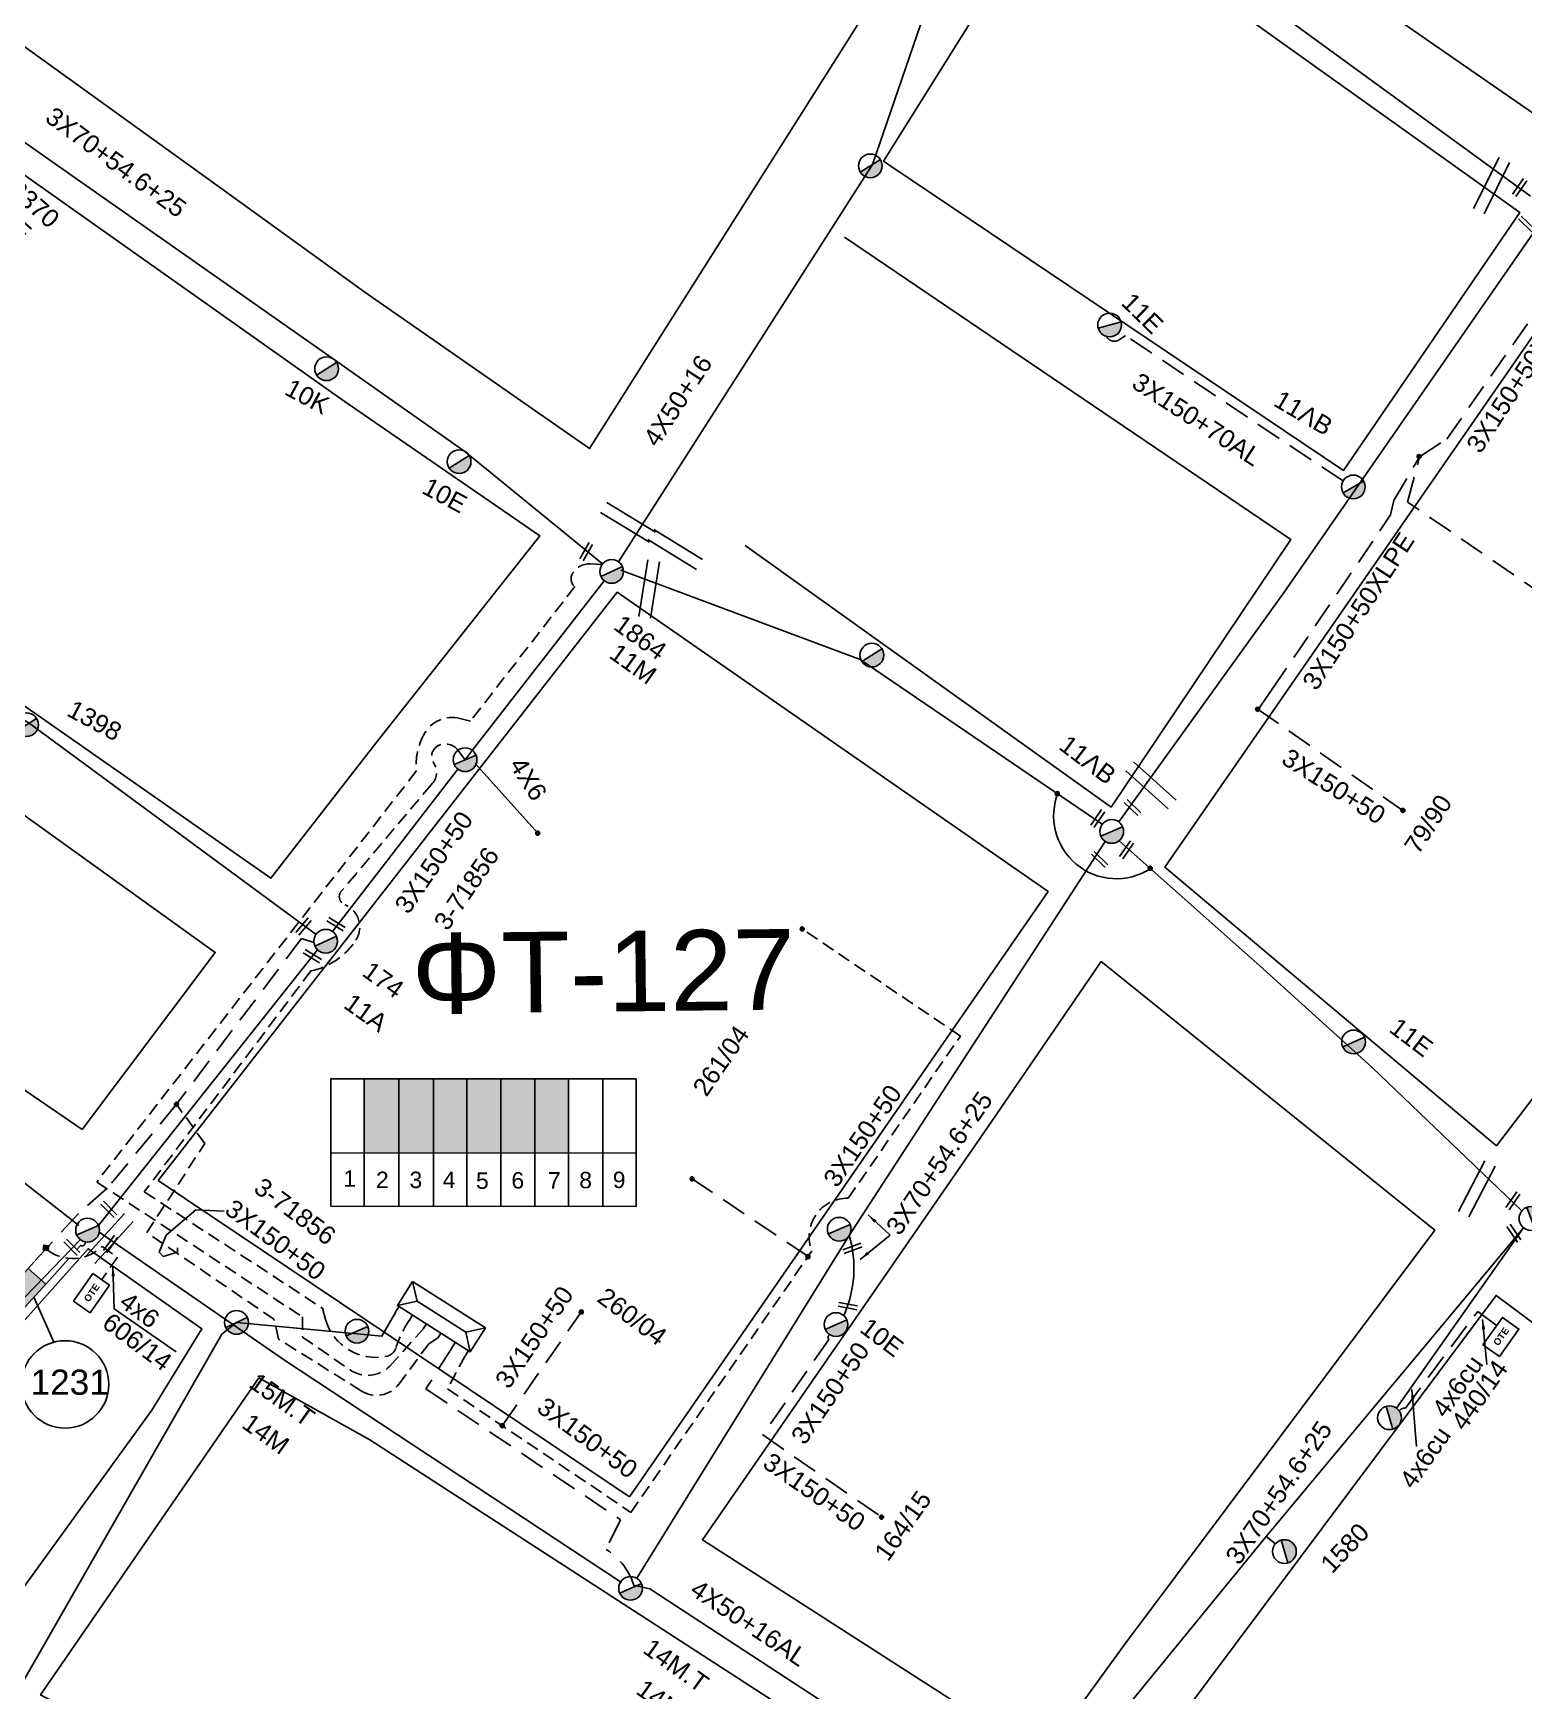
# Model space of a CAD drawing. Header units: millimetres. Extents: x 408 to 3042, y 742 to 1820.
# Drawn here: x 675.6 to 823.7, y 1047.1 to 1211.7 of the extents above; entities that cross this region are included whole.
import ezdxf

# ---------------------------------------------------------------- set-up
doc = ezdxf.new("R2010")
doc.units = ezdxf.units.MM
doc.linetypes.add('DASHED', pattern=[19.05, 12.7, -6.35])
for name, color, linetype in [('Link Box 4 Διευθύνσεων', 7, 'Continuous'), ('Pillar OTE', 7, 'Continuous'), ('Άγνωστα', 7, 'Continuous'), ('Γυμνά εναέρια ΧΤ και ΦΟΠ (3Φ)   4x50+16AL', 7, 'Continuous'), ('Επιγραφές - Σχήματα', 7, 'Continuous'), ('Καλώδια ΧΤ   3x150+70AL', 7, 'DASHED'), ('Καλώδια ΧΤ   3x150AL+50XLPE', 7, 'DASHED'), ('Καλώδια ΧΤ   4x6CU', 7, 'DASHED'), ('Μηχανική τομή', 7, 'Continuous'), ('Στύλος Ξύλινος', 7, 'Continuous'), ('Στύλος Ξύλινος @ 1', 7, 'Continuous'), ('Στύλος ΦΜ', 7, 'Continuous'), ('Στύλος ΦΜ @ 1', 7, 'Continuous'), ('Συνδέσεις', 7, 'Continuous'), ('Συνεστραμμένα ΧΤ   3x70+54.6+25 AL', 7, 'SYN_LINE'), ('Τομή', 7, 'Continuous'), ('Υποσταθμός πόλεως', 7, 'Continuous'), ('Υπόβαθρο ΔΕΗ', 7, 'Continuous'), ('Υπόγεια καλώδια Παροχών ΧΤ   4x50AL', 7, 'DASHED'), ('Υπόγεια καλώδια Παροχών ΧΤ   4x6', 7, 'DASHED')]:
    doc.layers.add(name, color=color, linetype=linetype)
doc.styles.add('Annotative', font='arial.ttf')
doc.styles.add('arial', font='arial.ttf')
doc.styles.get("Standard").update_dxf_attribs({"font": 'arial.ttf'})
doc.linetypes.add('SYN_LINE', pattern='A,0.5,-0.0001,["/\\/\\/\\/",Standard,S=0.1,R=0,X=0,Y=-0.05],-0.25', length=0.7501)
doc.dimstyles.new('ISO-25', dxfattribs={"dimtxt": 2.5, "dimasz": 2.5, "dimexe": 1.25, "dimexo": 0.625, "dimtad": 1, "dimtxsty": 'Standard', "dimcen": 2.5, "dimadec": 0, "dimazin": 0, "dimtfac": 1, "dimtmove": 0, "dimatfit": 3, "dimfxl": 1, "dimarcsym": 0})

# ---------------------------------------------------------------- blocks, each defined once
blk = doc.blocks.new('ΜΗΧΑΝΙΚΗ ΤΟΜΗ')
at = {"layer": 'Μηχανική τομή', "ltscale": 40}
for p, q in [((-1.89, 0.78), (1.89, 0.78)), ((1.89, 0), (-1.89, 0))]:
    blk.add_line(p, q, dxfattribs=at)
blk = doc.blocks.new('ΤΟΜΗ')
at = {"layer": 'Τομή', "ltscale": 40}
for p, q in [((-5.68, 0), (5.68, 0)), ((5.68, -2.33), (-5.68, -2.33))]:
    blk.add_line(p, q, dxfattribs=at)
blk = doc.blocks.new('ΥΠΑΡΧΩΝ ΤΣΙΜΕΝΤΕΝΙΟΣ ΣΤΥΛΟΣ')
at = {"layer": 'Στύλος ΦΜ'}
blk.add_hatch(color=7, dxfattribs=at).paths.add_polyline_path([(-1.29, -2.28, 0.574793), (2.62, 0, 0.268822), (1.3, 2.27)])
at = {"layer": 'Στύλος ΦΜ', "color": 7}
blk.add_line((-1.29, -2.28), (1.3, 2.27), dxfattribs=at)
blk.add_circle((0, 0), 2.62, dxfattribs=at)
at = {"layer": 'Στύλος ΦΜ', "flags": 4}
for tag, p in [('ΑΡΙΘΜΟΣ', (-4.68, 8.05)), ('ΤΥΠΟΣ', (-4.91, 3.03))]:
    blk.add_attdef(tag, p, '', height=4, dxfattribs=at)
blk = doc.blocks.new('ΥΠΑΡΧΩΝ ΞΥΛΙΝΟΣ ΣΤΥΛΟΣ')
at = {"layer": 'Στύλος Ξύλινος'}
h = blk.add_hatch(color=7, dxfattribs=at)
h.paths.add_polyline_path([(-2.62, 0, 0.270008), (-1.29, -2.28), (1.3, 2.27, 0.576266)])
h.paths.add_polyline_path([(-1.29, -2.28, 0.574793), (2.62, 0, 0.268822), (1.3, 2.27)])
at = {"layer": 'Στύλος Ξύλινος', "color": 7}
blk.add_line((-1.29, -2.28), (1.3, 2.27), dxfattribs=at)
blk.add_circle((0, 0), 2.62, dxfattribs=at)
at = {"layer": 'Στύλος Ξύλινος', "flags": 4}
for tag, p in [('ΑΡΙΘΜΟΣ', (-4.91, 8.6)), ('ΤΥΠΟΣ', (-4.85, 3.39))]:
    blk.add_attdef(tag, p, '', height=4, dxfattribs=at)
blk = doc.blocks.new('LINK BOX 4 ΑΝΑΧΩΡΗΣΕΩΝ')
at = {"layer": 'Link Box 4 Διευθύνσεων', "ltscale": 40}
blk.add_hatch(color=256, dxfattribs=at).paths.add_polyline_path([(-3.54, 0), (-3.54, -4.67), (3.54, -4.67), (3.54, 0)])
for p, q in [((-3.54, 0), (-5.33, 0)), ((5.33, 0), (3.54, 0)), ((-3.54, -4.67), (-5.33, -4.67)), ((5.33, -4.67), (3.54, -4.67))]:
    blk.add_line(p, q, dxfattribs=at)
blk.add_lwpolyline([(-3.54, -4.67), (-3.54, 0), (3.54, 0), (3.54, -4.67)], close=True, dxfattribs=at)
blk = doc.blocks.new('ΥΠΟΣΤΑΘΜΟΣ ΠΟΛΕΩΣ 6 ΑΝΑΧΩΡΗΣΕΩΝ')
at = {"layer": 'Υποσταθμός πόλεως', "linetype": 'Continuous', "ltscale": 40}
for p, q in [((-8.18, -2.82), (-8.18, -4)), ((-5.01, -2.82), (-5.01, -4)), ((-1.74, -2.82), (-1.74, -4)), ((1.65, -2.82), (1.65, -4)), ((5.07, -2.82), (5.07, -4)), ((8.16, -2.82), (8.16, -4))]:
    blk.add_line(p, q, dxfattribs=at)
blk.add_lwpolyline([(-8.57, 2.82), (8.57, 2.82), (8.57, -2.82), (-8.57, -2.82)], close=True, dxfattribs=at)
for points in [[(-5.75, 0), (-8.57, 2.82)], [(5.75, 0), (8.57, 2.82)], [(-8.57, -2.82), (-5.75, 0)], [(-5.75, 0), (5.75, 0)], [(8.57, -2.82), (5.75, 0)]]:
    blk.add_lwpolyline(points, dxfattribs=at)
at = {"layer": 'Υποσταθμός πόλεως', "linetype": 'SYN_LINE', "ltscale": 40, "flags": 1}
for tag, p in [('ΜΕΤΑΣΧΗΜΑΤΙΣΜΟΣ', (9.64, 1.91)), ('ΙΣΧΥΣ', (9.62, -0.89)), ('ΑΡΙΘΜΟΣ', (9.74, -3.61))]:
    blk.add_attdef(tag, p, '', height=1.8, dxfattribs=at)
blk = doc.blocks.new('_ΣΥΝΔΕΣΗ')
at = {"layer": 'Συνδέσεις', "linetype": 'SYN_LINE', "ltscale": 40}
blk.add_hatch(color=256, dxfattribs=at).paths.add_polyline_path([(0.5, -0.01, 1), (-0.5, -0.01, 1)])
at = {"layer": 'Συνδέσεις'}
blk.add_circle((0, -0.01), 0.5, dxfattribs=at)
blk = doc.blocks.new('PILLAR ΟΤΕ')
at = {"layer": 'Pillar OTE', "ltscale": 40}
blk.add_lwpolyline([(-3.31, 2.02), (3.39, 2.02), (3.39, -1.99), (-3.31, -1.99)], close=True, dxfattribs=at)
at = {"layer": 'Pillar OTE', "insert": (-1.81, 0.71), "char_height": 1.3575, "width": 109.961, "attachment_point": 1}
blk.add_mtext('{\\fArial|b1|i0|c161|p34;OTE}', dxfattribs=at)
blk = doc.blocks.new('TSONTA XT1')
at = {"ltscale": 40}
h = blk.add_hatch(color=256, dxfattribs=at)
h.dxf.hatch_style = 1
h.paths.add_polyline_path([(595.96, 2487.66), (597.07, 2488.77), (595.96, 2489.87), (594.85, 2488.77)])
blk.add_lwpolyline([(594.85, 2488.77), (595.96, 2489.87), (597.07, 2488.77), (595.96, 2487.66)], close=True, dxfattribs=at)

msp = doc.modelspace()

# ---------------------------------------------------------------- hatches: boundary and pattern name
at = {"layer": 'Καλώδια ΧΤ   3x150AL+50XLPE', "linetype": 'DASHED', "ltscale": 0.2}
h = msp.add_hatch(color=27, dxfattribs=at)
h.dxf.hatch_style = 1
h.paths.add_polyline_path([(711.96, 1107.88), (708.52, 1107.88), (708.52, 1100.52), (711.96, 1100.51)])
h = msp.add_hatch(color=85, dxfattribs=at)
h.dxf.hatch_style = 1
h.paths.add_polyline_path([(715.4, 1107.88), (711.96, 1107.88), (711.96, 1100.51), (715.4, 1100.51)])
h = msp.add_hatch(color=30, dxfattribs=at)
h.dxf.hatch_style = 1
h.paths.add_polyline_path([(718.7, 1107.88), (715.4, 1107.88), (715.4, 1100.51), (718.7, 1100.51)])
h = msp.add_hatch(color=62, dxfattribs=at)
h.dxf.hatch_style = 1
h.paths.add_polyline_path([(722.09, 1107.88), (718.7, 1107.88), (718.7, 1100.51), (722.09, 1100.5)])
h = msp.add_hatch(color=173, dxfattribs=at)
h.dxf.hatch_style = 1
h.paths.add_polyline_path([(725.48, 1107.88), (722.09, 1107.88), (722.09, 1100.5), (725.48, 1100.5)])
h = msp.add_hatch(color=1, dxfattribs=at)
h.dxf.hatch_style = 1
h.paths.add_polyline_path([(728.82, 1107.88), (725.48, 1107.88), (725.48, 1100.5), (728.82, 1100.5)])

# ---------------------------------------------------------------- linework, layer by layer
at = {"layer": 'Pillar OTE', "ltscale": 40}
for points in [[(705.2, 1095.24), (705.2, 1107.88), (735.53, 1107.87), (735.53, 1095.21), (705.2, 1095.24)], [(708.52, 1095.23), (708.52, 1107.88)], [(711.96, 1095.23), (711.96, 1107.88)], [(715.4, 1095.23), (715.4, 1107.88)], [(718.7, 1095.22), (718.7, 1107.88)], [(722.09, 1095.22), (722.09, 1107.88)], [(725.48, 1095.22), (725.48, 1107.88)], [(728.82, 1095.21), (728.82, 1107.88)], [(732.21, 1095.21), (732.21, 1107.87)], [(705.2, 1100.52), (735.53, 1100.49)]]:
    msp.add_lwpolyline(points, dxfattribs=at)
at = {"layer": 'Άγνωστα', "color": 30}
msp.add_lwpolyline([(770.39, 1231.86), (759.01, 1198.67), (733.79, 1159.22)], dxfattribs=at)
at = {"layer": 'Άγνωστα', "color": 85, "linetype": 'DASHED', "ltscale": 0.2}
for points in [[(829.03, 1153.62), (812.17, 1165.16), (813.36, 1169.64), (816.08, 1171.42), (830.52, 1192.07), (846.59, 1214.72), (855.16, 1226.59), (872.48, 1214.12), (885.55, 1205.65), (887.14, 1208.62)], [(798.72, 1146.56), (810.49, 1163.88), (810.81, 1165.31), (813.36, 1169.64)], [(811.84, 1134.44), (797.32, 1144.56), (798.72, 1146.56)]]:
    msp.add_lwpolyline(points, dxfattribs=at)
at = {"layer": 'Άγνωστα', "color": 2}
msp.add_lwpolyline([(553.99, 1175.25), (582.6, 1161.43), (597.92, 1153.56), (620.62, 1137.51), (630.62, 1129.54), (654.95, 1112.97), (680.14, 1093.33), (680.14, 1093.33)], dxfattribs=at)
at = {"layer": 'Άγνωστα', "color": 1}
msp.add_lwpolyline([(703.73, 1122.22), (675.22, 1143.21), (653, 1155.83), (633.77, 1166.2)], dxfattribs=at)
at = {"layer": 'Άγνωστα', "color": 30, "linetype": 'DASHED', "ltscale": 0.1}
msp.add_lwpolyline([(732.15, 1158.95), (730.98, 1159.02, 0.289603), (729.18, 1158.01, 0.36446), (729.44, 1156.76), (719.06, 1143.39), (718, 1143.67, 0.341304), (714.49, 1142.16, 0.148039), (713.68, 1138.43), (681.95, 1097.63), (702.37, 1084.23), (702.37, 1082.23), (707.11, 1078.97, 0.363378), (711.07, 1079.35), (714.38, 1083.03)], format="xyb", dxfattribs=at)
at = {"layer": 'Άγνωστα', "color": 173}
for points in [[(732.37, 1157.34), (719.25, 1140.49)], [(717.83, 1138.63), (705.37, 1122.5)]]:
    msp.add_lwpolyline(points, dxfattribs=at)
at = {"layer": 'Άγνωστα', "color": 173, "linetype": 'DASHED', "ltscale": 0.1}
for points in [[(719.25, 1140.49), (718.54, 1139.57), (717.83, 1140.51, 0.357587), (715.9, 1140.98, 0.45822), (715.42, 1139.24, -0.373843), (715.17, 1137.09), (707.71, 1128.25)], [(707.71, 1128.25), (706.24, 1126.51, 0.510084), (706.58, 1125.17, -0.470641), (707.69, 1121.66, -0.199614), (703.22, 1118.59), (686.67, 1096.65), (704.37, 1085.09), (704.68, 1083.99, 0.397142), (710.75, 1080.33, 0.26964), (711.68, 1081.18, -0.072995), (713, 1083.91, -3.255005)]]:
    msp.add_lwpolyline(points, format="xyb", dxfattribs=at)
at = {"layer": 'Άγνωστα', "color": 1, "linetype": 'DASHED', "ltscale": 0.2}
msp.add_lwpolyline([(703.52, 1121.41), (702.29, 1121.82), (689.86, 1105.35), (682.96, 1096.97), (680.12, 1094.51), (675.74, 1089.72)], dxfattribs=at)
at = {"layer": 'Άγνωστα', "color": 27, "linetype": 'DASHED', "ltscale": 0.1}
msp.add_lwpolyline([(718.56, 1080.38), (716.8, 1077.08), (735.02, 1064.82), (752.99, 1090.79, -0.534664), (756.61, 1096.03), (767.75, 1112.13), (752.03, 1122.76)], format="xyb", dxfattribs=at)
at = {"layer": 'Άγνωστα', "color": 1, "linetype": 'Continuous', "ltscale": 0.2}
msp.add_lwpolyline([(703.88, 1120.69), (682.11, 1093.32)], dxfattribs=at)
at = {"layer": 'Άγνωστα', "color": 1, "linetype": 'DASHED', "ltscale": 0.1}
msp.add_lwpolyline([(715.81, 1082.12), (714.95, 1081.57), (711.95, 1077.55, -0.397482), (708.21, 1076.9), (700.01, 1082.03), (699.55, 1084), (686.92, 1092.6), (692.67, 1101.45), (689.86, 1105.35)], format="xyb", dxfattribs=at)
at = {"layer": 'Άγνωστα', "color": 27, "linetype": 'DASHED', "ltscale": 0.2}
for points in [[(752.61, 1090.24), (741.09, 1097.95)], [(722.22, 1073.42), (730.08, 1084.72)]]:
    msp.add_lwpolyline(points, dxfattribs=at)
at = {"layer": 'Άγνωστα', "color": 151}
msp.add_lwpolyline([(640.49, 1047.22), (662.08, 1073.04), (662.08, 1073.04), (680.32, 1091.91), (680.32, 1091.91)], dxfattribs=at)
at = {"layer": 'Άγνωστα', "color": 85}
msp.add_lwpolyline([(695.52, 1083.44), (694.38, 1082.51), (673.88, 1046.69), (696.43, 1027.77), (725.94, 1016.83), (754.93, 997.09), (776.06, 974.76)], dxfattribs=at)
at = {"layer": 'Άγνωστα'}
msp.add_circle((678.8, 1077.53), 4.34, dxfattribs=at)
at = {"layer": 'Γυμνά εναέρια ΧΤ και ΦΟΠ (3Φ)   4x50+16AL', "color": 30, "ltscale": 40}
msp.add_lwpolyline([(736.58, 1257.9), (759.75, 1241.78), (783.48, 1225.34), (824.39, 1195.54)], dxfattribs=at)
at = {"layer": 'Γυμνά εναέρια ΧΤ και ΦΟΠ (3Φ)   4x50+16AL', "color": 62, "linetype": 'DASHED', "ltscale": 0.2}
msp.add_lwpolyline([(717.26, 1081.21), (714.64, 1077.08), (733.97, 1064.09), (732.54, 1061.15), (732.87, 1060.92, -0.156981), (735.24, 1057.77, -0.156981)], format="xyb", dxfattribs=at)
at = {"layer": 'Επιγραφές - Σχήματα'}
for points in [[(694.61, 1094.74), (691.79, 1094.88), (688.83, 1092.35), (688.13, 1090.66), (688.55, 1090.24), (689.96, 1090.66), (689.96, 1091.08)], [(675.7, 1086.18), (677.68, 1081.73)]]:
    msp.add_lwpolyline(points, dxfattribs=at)
at = {"layer": 'Επιγραφές - Σχήματα', "linetype": 'Continuous', "ltscale": 20}
msp.add_arc((783.25, 1133.99), 6.24, 157.6294, 302.8565, dxfattribs=at)
at = {"layer": 'Καλώδια ΧΤ   3x150+70AL', "color": 6, "ltscale": 0.2}
msp.add_lwpolyline([(805.76, 1167.25), (784.15, 1181.69), (783.51, 1181.27, -0.448505), (782.27, 1181.6, -4.450911)], format="xyb", dxfattribs=at)
at = {"layer": 'Καλώδια ΧΤ   3x150AL+50XLPE', "color": 2, "linetype": 'DASHED', "ltscale": 0.2}
msp.add_lwpolyline([(677.48, 1088.16), (680.33, 1091.33, 0.714022), (680.77, 1091.7)], format="xyb", dxfattribs=at)
at = {"layer": 'Καλώδια ΧΤ   3x150AL+50XLPE', "color": 62, "linetype": 'DASHED', "ltscale": 0.2}
msp.add_lwpolyline([(754.76, 1082.48, 0.421696), (754.66, 1081.98), (748.11, 1072.52), (759.91, 1064.35)], format="xyb", dxfattribs=at)
at = {"layer": 'Καλώδια ΧΤ   4x6CU', "color": 6, "linetype": 'SYN_LINE', "ltscale": 8}
msp.add_lwpolyline([(823.7, 1093.08), (811.06, 1075.18)], dxfattribs=at)
at = {"layer": 'Συνεστραμμένα ΧΤ   3x70+54.6+25 AL', "color": 173, "linetype": 'SYN_LINE', "ltscale": 20}
msp.add_lwpolyline([(645.89, 1220.29), (673.36, 1201.85), (705.34, 1179.44), (718.52, 1170.19), (732.19, 1159.01)], dxfattribs=at)
at = {"layer": 'Συνεστραμμένα ΧΤ   3x70+54.6+25 AL', "color": 6, "linetype": 'SYN_LINE', "ltscale": 20}
for points in [[(842.5, 1220.71), (826.06, 1193.91), (799.84, 1156.1), (783.47, 1133.41)], [(774.39, 1033.38), (798.11, 1062.42), (823.7, 1093.08)]]:
    msp.add_lwpolyline(points, dxfattribs=at)
at = {"layer": 'Συνεστραμμένα ΧΤ   3x70+54.6+25 AL', "color": 62, "linetype": 'SYN_LINE', "ltscale": 20}
for points in [[(781.84, 1133.16), (757.78, 1149.53), (734, 1158.4)], [(735.59, 1058.29), (756.64, 1092.22), (782.14, 1131.46)], [(783.52, 1131.53), (797.83, 1118.79), (808.64, 1108.99), (823.52, 1094.76)], [(682.19, 1092.64), (700.6, 1079.93), (733.99, 1057.93)]]:
    msp.add_lwpolyline(points, dxfattribs=at)
at = {"layer": 'Συνεστραμμένα ΧΤ   3x70+54.6+25 AL', "linetype": 'SYN_LINE', "ltscale": 10}
msp.add_lwpolyline([(719.55, 1139.18), (725.75, 1132.28)], dxfattribs=at)
at = {"layer": 'Συνεστραμμένα ΧΤ   3x70+54.6+25 AL', "color": 85, "linetype": 'SYN_LINE', "ltscale": 10}
msp.add_lwpolyline([(711.66, 1084.75), (710.27, 1082.31), (695.83, 1083.69), (695.52, 1083.44)], dxfattribs=at)
at = {"layer": 'Συνεστραμμένα ΧΤ   3x70+54.6+25 AL', "color": 62, "linetype": 'SYN_LINE', "ltscale": 20}
msp.add_lwpolyline([(735.24, 1057.77, -0.007369), (735.3, 1057.59), (736.9, 1057.24), (773.23, 1033.5)], format="xyb", dxfattribs=at)
at = {"layer": 'Συνεστραμμένα ΧΤ   3x70+54.6+25 AL', "color": 62, "linetype": 'SYN_LINE', "ltscale": 8}
msp.add_arc((745.68, 1089.08), 11.49, 335.7752, 16.3795, dxfattribs=at)
at = {"layer": 'Υπόβαθρο ΔΕΗ'}
msp.add_lwpolyline([(744.58, 1260.84), (787.21, 1275.37), (818.27, 1286.88), (835.79, 1293), (850.21, 1247.75, -0.219098), (848.22, 1231.65), (828.22, 1201.3), (789.26, 1228.29), (751.15, 1255.47), (744.58, 1260.84)], format="xyb", dxfattribs=at)
for points in [[(769.77, 1231.92), (730.9, 1170.47), (708.58, 1185.99), (692.72, 1197.45), (666.25, 1216.51), (657.14, 1222.9), (693.55, 1236.14), (727.87, 1251.92), (737.58, 1256.15), (758.99, 1239.79), (769.77, 1231.92)], [(760.94, 1198.44), (805.81, 1168.3), (823.32, 1193.9), (781.96, 1223.46), (777.43, 1226.7), (760.11, 1199), (760.94, 1198.44)], [(588.27, 1208.93), (613.34, 1213.39), (640.85, 1217.55), (645.42, 1218.43), (672.49, 1199.26), (706.53, 1175.18), (725.95, 1161.81), (709.68, 1141.2), (699.24, 1127.8), (659.7, 1155.43), (637.37, 1172.23), (617.11, 1187.88), (601.53, 1199.21), (588.27, 1208.93)], [(680.5, 1102.84), (693.71, 1120.44), (654.69, 1148.43), (620.43, 1173.46), (585.63, 1199.83), (577.3, 1206.42), (519.29, 1203.69), (564.44, 1178.14), (597.17, 1159.82), (597.72, 1159.14), (627.29, 1138.96), (662.27, 1115.28), (680.5, 1102.84)], [(756.24, 1191.47), (800.56, 1161.43), (782.72, 1134.87), (746.35, 1160.85)], [(821, 1101.23), (788.05, 1128.9), (830.25, 1189.79), (867.97, 1162.65), (821, 1101.23)], [(734.87, 1066.36), (776.45, 1126.47), (776.45, 1126.47), (733.66, 1156.22), (688.06, 1097.79), (726.58, 1071.94), (734.87, 1066.36)], [(775.88, 1040.4), (742.12, 1062.1), (770.08, 1102.5), (781.73, 1119.53), (814.88, 1092.86), (783.99, 1051.61), (775.88, 1040.4)], [(644.74, 1050.24), (663.28, 1041.66), (687.43, 1074.98), (692.39, 1083.05), (681.09, 1091), (644.74, 1050.24)], [(683.66, 1085.04), (689.85, 1080.77)], [(889.79, 962.91), (910.1, 983.36), (929.94, 1007.77), (893.8, 1031.86), (855.13, 1060.98), (820.97, 1086.36), (783.64, 1036.46), (827.17, 1006.86), (859.92, 984.01), (889.79, 962.91)], [(775.4, 984.59), (792.33, 1004.62), (799.35, 1012.92), (755.95, 1041.7), (709.07, 1072.02), (698.06, 1078.18), (676.36, 1046.69), (740.17, 1012.49), (760.76, 996.26), (775.4, 984.59)], [(799.05, 1061.7), (798.11, 1062.42)]]:
    msp.add_lwpolyline(points, dxfattribs=at)
at = {"layer": 'Υπόγεια καλώδια Παροχών ΧΤ   4x6', "color": 1, "linetype": 'DASHED', "ltscale": 0.1}
msp.add_lwpolyline([(677.11, 1090.83, 0.36752), (682.48, 1091.24), (684, 1090.18), (682.44, 1087.96)], format="xyb", dxfattribs=at)
at = {"layer": 'Υπόγεια καλώδια Παροχών ΧΤ   4x6', "color": 6, "linetype": 'DASHED', "ltscale": 0.2}
msp.add_lwpolyline([(811.34, 1074.91, -0.25104), (811.95, 1075.17), (819.14, 1084.78), (820.98, 1083.41)], format="xyb", dxfattribs=at)

# ---------------------------------------------------------------- block references
at = {"layer": 'Link Box 4 Διευθύνσεων', "xscale": 0.5, "yscale": 0.5, "zscale": 0.5, "rotation": 48}
msp.add_blockref('LINK BOX 4 ΑΝΑΧΩΡΗΣΕΩΝ', (673.96, 1087.74), dxfattribs=at)
at = {"layer": 'Pillar OTE'}
for p, xscale, yscale, zscale, rotation in [((681.42, 1086.57), 0.4999999999999999, 0.4999999999999999, 0.4999999999999999, 54.89991075749536), ((821.44, 1082.22), 0.5, 0.5, 0.5, 54.6535971537367)]:
    msp.add_blockref('PILLAR ΟΤΕ', p, dxfattribs=dict(at, xscale=xscale, yscale=yscale, zscale=zscale, rotation=rotation))
at = {"layer": 'Μηχανική τομή'}
for p, xscale, yscale, zscale, rotation in [((823.15, 1196.51), 0.5, 0.5, 0.5, 235.1383027284685), ((823.86, 1192.62), 0.4999999999999999, 0.4999999999999999, 0.4999999999999999, 316.0589841585902), ((730.4, 1160.33), 0.4999999999999998, 0.4999999999999998, 0.4999999999999998, 240.3140535243505), ((781.23, 1133.85), 0.5, 0.5, 0.5, 235.1383027284685), ((784.71, 1134.67), 0.4999999999999999, 0.4999999999999999, 0.4999999999999999, 316.0589841585902), ((784.09, 1130.74), 0.5, 0.5, 0.5, 235.1383027284685), ((781.45, 1129.52), 0.4999999999999999, 0.4999999999999999, 0.4999999999999999, 316.0589841585902), ((702.35, 1123.13), 0.4999999999999999, 0.4999999999999999, 0.4999999999999999, 229.6885979634905), ((705.62, 1123.07), 0.5, 0.5, 0.5, 328.8551812682033), ((703.25, 1119.89), 0.5, 0.5, 0.5, 328.8551812682033), ((822.48, 1095.88), 0.5, 0.5, 0.5, 235.1383027284685), ((683.01, 1094.77), 0.5, 0.5, 0.5, 314.4116763487705), ((822.89, 1092.66), 0.5, 0.5, 0.5, 124.0427767753249), ((679.33, 1091.02), 0.5, 0.5, 0.5, 314.4116763487705), ((683.17, 1091.59), 0.5, 0.5, 0.5, 235.1383027284685), ((756.96, 1091.23), 0.5, 0.5, 0.5, 200.2766054569324), ((756.6, 1085.5), 0.4999999999999999, 0.4999999999999999, 0.4999999999999999, 169.6053749877302)]:
    msp.add_blockref('ΜΗΧΑΝΙΚΗ ΤΟΜΗ', p, dxfattribs=dict(at, xscale=xscale, yscale=yscale, zscale=zscale, rotation=rotation))
at = {"layer": 'Στύλος Ξύλινος @ 1', "ltscale": 40}
ref = msp.add_blockref('ΥΠΑΡΧΩΝ ΞΥΛΙΝΟΣ ΣΤΥΛΟΣ', (672.63, 1200.93), dxfattribs=dict(at, xscale=0.4499999999998182, yscale=0.4499999999998182, zscale=0.4499999999998182, rotation=318.8586543949289))
ref.add_attrib('ΤΥΠΟΣ', '2370', (673.03, 1195.91), dxfattribs={"layer": 'Στύλος Ξύλινος', "height": 1.8, "rotation": 318.8587, "flags": 4})
ref.add_attrib('ΑΡΙΘΜΟΣ', '10Ε', (671.09, 1193.84), dxfattribs={"layer": 'Στύλος Ξύλινος', "height": 1.8, "rotation": 318.8587, "flags": 4})
at = {"layer": 'Στύλος ΦΜ @ 1', "ltscale": 40}
for p, xscale, yscale, zscale, rotation in [((758.8, 1198.54), 0.449999999999818, 0.449999999999818, 0.449999999999818, 331.8060337909106), ((758.95, 1149.96), 0.449999999999818, 0.449999999999818, 0.449999999999818, 331.8060337909106), ((718.54, 1139.57), 0.4499999999998183, 0.4499999999998183, 0.4499999999998183, 323.0229810481194), ((681.03, 1092.85), 0.4499999999998183, 0.4499999999998183, 0.4499999999998183, 323.0229810481194), ((755.71, 1092.94), 0.4499999999998183, 0.4499999999998183, 0.4499999999998183, 323.0229810481194), ((707.8, 1082.81), 0.4499999999998183, 0.4499999999998183, 0.4499999999998183, 323.0229810481194), ((810.38, 1074.22), 0.4499999999998184, 0.4499999999998184, 0.4499999999998184, 46.40143772230419)]:
    msp.add_blockref('ΥΠΑΡΧΩΝ ΤΣΙΜΕΝΤΕΝΙΟΣ ΣΤΥΛΟΣ', p, dxfattribs=dict(at, xscale=xscale, yscale=yscale, zscale=zscale, rotation=rotation))
ref = msp.add_blockref('ΥΠΑΡΧΩΝ ΤΣΙΜΕΝΤΕΝΙΟΣ ΣΤΥΛΟΣ', (782.57, 1182.74), dxfattribs=dict(at, xscale=0.4499999999998181, yscale=0.4499999999998181, zscale=0.4499999999998181, rotation=315.6512683614577))
ref.add_attrib('ΤΥΠΟΣ', '11E', (783.62, 1184.83), dxfattribs={"layer": 'Στύλος ΦΜ', "height": 1.8, "rotation": 315.6513, "flags": 4})
ref = msp.add_blockref('ΥΠΑΡΧΩΝ ΤΣΙΜΕΝΤΕΝΙΟΣ ΣΤΥΛΟΣ', (704.78, 1178.4), dxfattribs=dict(at, xscale=0.449999999999818, yscale=0.449999999999818, zscale=0.449999999999818, rotation=331.8060337909106))
ref.add_attrib('ΤΥΠΟΣ', '10Κ', (700.48, 1175.91), dxfattribs={"layer": 'Στύλος ΦΜ', "height": 1.8, "rotation": 331.806, "flags": 4})
ref = msp.add_blockref('ΥΠΑΡΧΩΝ ΤΣΙΜΕΝΤΕΝΙΟΣ ΣΤΥΛΟΣ', (806.78, 1166.66), dxfattribs=dict(at, xscale=0.449999999999818, yscale=0.449999999999818, zscale=0.449999999999818, rotation=329.5080262304634))
ref.add_attrib('ΤΥΠΟΣ', '11ΛΒ', (798.73, 1174.8), dxfattribs={"layer": 'Στύλος ΦΜ', "height": 1.8, "rotation": 329.508, "flags": 4})
ref = msp.add_blockref('ΥΠΑΡΧΩΝ ΤΣΙΜΕΝΤΕΝΙΟΣ ΣΤΥΛΟΣ', (717.94, 1169.17), dxfattribs=dict(at, xscale=0.449999999999818, yscale=0.449999999999818, zscale=0.449999999999818, rotation=331.8060337909106))
ref.add_attrib('ΤΥΠΟΣ', '10Ε', (714.13, 1166.1), dxfattribs={"layer": 'Στύλος ΦΜ', "height": 1.8, "rotation": 331.806, "flags": 4})
ref = msp.add_blockref('ΥΠΑΡΧΩΝ ΤΣΙΜΕΝΤΕΝΙΟΣ ΣΤΥΛΟΣ', (733.1, 1158.27), dxfattribs=dict(at, xscale=0.4499999999998183, yscale=0.4499999999998183, zscale=0.4499999999998183, rotation=324.4634972923545))
ref.add_attrib('ΤΥΠΟΣ', '1864', (733.16, 1152.61), dxfattribs={"layer": 'Στύλος ΦΜ', "height": 1.8, "rotation": 324.4635, "flags": 4})
ref.add_attrib('ΑΡΙΘΜΟΣ', '11M', (732.72, 1149.78), dxfattribs={"layer": 'Στύλος ΦΜ', "height": 1.8, "rotation": 324.4635, "flags": 4})
ref = msp.add_blockref('ΥΠΑΡΧΩΝ ΤΣΙΜΕΝΤΕΝΙΟΣ ΣΤΥΛΟΣ', (674.97, 1143.05), dxfattribs=dict(at, xscale=0.449999999999818, yscale=0.449999999999818, zscale=0.449999999999818, rotation=331.8060337909106))
ref.add_attrib('ΤΥΠΟΣ', '1398', (678.85, 1144), dxfattribs={"layer": 'Στύλος ΦΜ', "height": 1.8, "rotation": 331.806, "flags": 4})
ref = msp.add_blockref('ΥΠΑΡΧΩΝ ΤΣΙΜΕΝΤΕΝΙΟΣ ΣΤΥΛΟΣ', (782.78, 1132.45), dxfattribs=dict(at, xscale=0.4499999999998183, yscale=0.4499999999998183, zscale=0.4499999999998183, rotation=323.0229810481194))
ref.add_attrib('ΤΥΠΟΣ', '11ΛΒ', (777.41, 1140.7), dxfattribs={"layer": 'Στύλος ΦΜ', "height": 1.8, "rotation": 323.023, "flags": 4})
ref = msp.add_blockref('ΥΠΑΡΧΩΝ ΤΣΙΜΕΝΤΕΝΙΟΣ ΣΤΥΛΟΣ', (704.69, 1121.54), dxfattribs=dict(at, xscale=0.4499999999998183, yscale=0.4499999999998183, zscale=0.4499999999998183, rotation=324.4634972923545))
ref.add_attrib('ΤΥΠΟΣ', '174', (708.19, 1118.2), dxfattribs={"layer": 'Στύλος ΦΜ', "height": 1.8, "rotation": 324.4635, "flags": 4})
ref.add_attrib('ΑΡΙΘΜΟΣ', '11A', (706.34, 1115.02), dxfattribs={"layer": 'Στύλος ΦΜ', "height": 1.8, "rotation": 324.4635, "flags": 4})
ref = msp.add_blockref('ΥΠΑΡΧΩΝ ΤΣΙΜΕΝΤΕΝΙΟΣ ΣΤΥΛΟΣ', (806.81, 1111.54), dxfattribs=dict(at, xscale=0.4499999999998183, yscale=0.4499999999998183, zscale=0.4499999999998183, rotation=323.0229810481194))
ref.add_attrib('ΤΥΠΟΣ', '11E', (810.22, 1112.63), dxfattribs={"layer": 'Στύλος ΦΜ', "height": 1.8, "rotation": 323.023, "flags": 4})
ref = msp.add_blockref('ΥΠΑΡΧΩΝ ΤΣΙΜΕΝΤΕΝΙΟΣ ΣΤΥΛΟΣ', (824.43, 1094.01), dxfattribs=dict(at, xscale=0.449999999999818, yscale=0.449999999999818, zscale=0.449999999999818, rotation=50.53465624597402))
ref.add_attrib('ΤΥΠΟΣ', '1586', (831.15, 1093.38), dxfattribs={"layer": 'Στύλος ΦΜ', "height": 1.8, "rotation": 50.5347, "flags": 4})
ref.add_attrib('ΑΡΙΘΜΟΣ', '11ΛΒ', (833.15, 1091.7), dxfattribs={"layer": 'Στύλος ΦΜ', "height": 1.8, "rotation": 50.5347, "flags": 4})
ref = msp.add_blockref('ΥΠΑΡΧΩΝ ΤΣΙΜΕΝΤΕΝΙΟΣ ΣΤΥΛΟΣ', (695.83, 1083.69), dxfattribs=dict(at, xscale=0.4499999999998183, yscale=0.4499999999998183, zscale=0.4499999999998183, rotation=324.4634972923545))
ref.add_attrib('ΤΥΠΟΣ', '15M.T', (696.93, 1077.36), dxfattribs={"layer": 'Στύλος ΦΜ', "height": 1.8, "rotation": 324.4635, "flags": 4})
ref.add_attrib('ΑΡΙΘΜΟΣ', '14M', (696.24, 1073.31), dxfattribs={"layer": 'Στύλος ΦΜ', "height": 1.8, "rotation": 324.4635, "flags": 4})
ref = msp.add_blockref('ΥΠΑΡΧΩΝ ΤΣΙΜΕΝΤΕΝΙΟΣ ΣΤΥΛΟΣ', (755.39, 1083.47), dxfattribs=dict(at, xscale=0.4499999999998183, yscale=0.4499999999998183, zscale=0.4499999999998183, rotation=323.0229810481194))
ref.add_attrib('ΑΡΙΘΜΟΣ', '10E', (757.63, 1082.83), dxfattribs={"layer": 'Στύλος ΦΜ', "height": 1.8, "rotation": 323.023, "flags": 4})
ref = msp.add_blockref('ΥΠΑΡΧΩΝ ΤΣΙΜΕΝΤΕΝΙΟΣ ΣΤΥΛΟΣ', (799.94, 1060.93), dxfattribs=dict(at, xscale=0.4499999999998184, yscale=0.4499999999998184, zscale=0.4499999999998184, rotation=46.40143772230419))
ref.add_attrib('ΤΥΠΟΣ', '1580', (804.66, 1058.64), dxfattribs={"layer": 'Στύλος ΦΜ', "height": 1.8, "rotation": 46.4014, "flags": 4})
ref = msp.add_blockref('ΥΠΑΡΧΩΝ ΤΣΙΜΕΝΤΕΝΙΟΣ ΣΤΥΛΟΣ', (734.98, 1057.28), dxfattribs=dict(at, xscale=0.4499999999998183, yscale=0.4499999999998183, zscale=0.4499999999998183, rotation=324.4634972923545))
ref.add_attrib('ΤΥΠΟΣ', '14M.T', (736.08, 1050.96), dxfattribs={"layer": 'Στύλος ΦΜ', "height": 1.8, "rotation": 324.4635, "flags": 4})
ref.add_attrib('ΑΡΙΘΜΟΣ', '14M', (735.39, 1046.9), dxfattribs={"layer": 'Στύλος ΦΜ', "height": 1.8, "rotation": 324.4635, "flags": 4})
at = {"layer": 'Συνδέσεις', "xscale": 0.4, "yscale": 0.4, "zscale": 0.25}
for p in [(813.31, 1169.68), (797.28, 1144.59), (777.37, 1136.21), (811.7, 1134.54), (725.75, 1132.28), (786.6, 1128.79), (752.03, 1122.77), (689.86, 1105.36), (741.09, 1097.95), (752.6, 1090.22), (730.08, 1084.73), (722.22, 1073.43), (759.91, 1064.35)]:
    msp.add_blockref('_ΣΥΝΔΕΣΗ', p, dxfattribs=at)
at = {"layer": 'Συνδέσεις', "xscale": 0.3075184835441075, "yscale": 0.3075184835441075, "zscale": 0.3075184835441075, "rotation": 37.51728546489296}
msp.add_blockref('TSONTA XT1', (997.63, 372.44), dxfattribs=at)
at = {"layer": 'Τομή'}
for p, xscale, yscale, zscale, rotation in [((820, 1196.85), 0.4999999999999991, 0.4999999999999991, 0.4999999999999991, 63.57287645228258), ((735.03, 1163.64), 0.4999999999999994, 0.4999999999999994, 0.4999999999999994, 328.4927410961917), ((739.71, 1160.95), 0.4999999999999994, 0.4999999999999994, 0.4999999999999994, 328.4927410961917), ((736.25, 1156.61), 0.4999999999999993, 0.4999999999999993, 0.4999999999999993, 80.72645655101414), ((787.06, 1137.45), 0.4999999999999993, 0.4999999999999993, 0.4999999999999993, 318.1664484531876), ((818.53, 1097.23), 0.4999999999999993, 0.4999999999999993, 0.4999999999999993, 62.53681540778564), ((683.66, 1091.62), 0.4999999999999994, 0.4999999999999994, 0.4999999999999994, 227.5852248693328)]:
    msp.add_blockref('ΤΟΜΗ', p, dxfattribs=dict(at, xscale=xscale, yscale=yscale, zscale=zscale, rotation=rotation))
at = {"layer": 'Υποσταθμός πόλεως', "xscale": 0.4999999999999998, "yscale": 0.4999999999999998, "zscale": 0.4999999999999998, "rotation": 327.6431121648064}
msp.add_blockref('ΥΠΟΣΤΑΘΜΟΣ ΠΟΛΕΩΣ 6 ΑΝΑΧΩΡΗΣΕΩΝ', (716.19, 1084.26), dxfattribs=at)

# ---------------------------------------------------------------- texts
at = {"ltscale": 40, "insert": (713.17, 1122.33), "char_height": 8, "width": 46.4484, "attachment_point": 1, "rotation": 0.6613, "style": 'arial'}
msp.add_mtext('ΦT-127', dxfattribs=at)
at = {"ltscale": 30, "char_height": 1.63, "width": 11.2573, "attachment_point": 1}
for s, insert in [('1', (706.44, 1098.8)), ('2', (709.68, 1098.66)), ('3', (713.01, 1098.66)), ('4', (716.31, 1098.66)), ('5', (719.62, 1098.58)), ('6', (723.14, 1098.61)), ('7', (726.77, 1098.61)), ('8', (729.88, 1098.64)), ('9', (733.21, 1098.66))]:
    msp.add_mtext(s, dxfattribs=dict(at, insert=insert))
at = {"layer": 'Άγνωστα', "ltscale": 40, "char_height": 1.8, "width": 34.5395, "attachment_point": 1, "style": 'arial'}
for s, insert, rotation in [('3X70+54.6+25', (677.75, 1204.52), 323.7236), ('3X150+50XLPE', (817.9, 1170.85), 56.8418), ('4X50+16', (736.13, 1171.49), 56.7945), ('3X150+50XLPE', (801.61, 1147.31), 56.8418), ('4Χ6', (724.38, 1140.04), 302.6137), ('3X150+50', (800.48, 1140.8), 327.3428), ('79/90', (811.74, 1131.04), 56.8418), ('3X150+50', (711.42, 1125.14), 55.5362), ('3-71856', (715.31, 1123.49), 55.5362), ('261/04', (741.03, 1107.02), 55.5362), ('3X150+50', (754.01, 1097.98), 55.5362), ('3X70+54.6+25', (760.23, 1093.22), 55.5362), ('3-71856', (698.48, 1098.19), 323.4882), ('3X150+50', (695.6, 1096.05), 323.4882), ('3X150+50', (721.4, 1077.98), 55.5362), ('260/04', (732.6, 1087.29), 323.4882), ('4x6', (685.12, 1086.85), 323.4882), ('606/14', (683.42, 1084.77), 323.4882), ('3X150+50', (750.8, 1072.43), 55.5362), ('3X150+50', (726.6, 1076.38), 323.4882), ('3X70+54.6+25', (793.96, 1060.5), 55.5362), ('3X150+50', (749, 1070.87), 325.3807)]:
    msp.add_mtext(s, dxfattribs=dict(at, insert=insert, rotation=rotation))
at = {"layer": 'Άγνωστα', "insert": (675.37, 1079), "char_height": 2.5, "attachment_point": 1, "style": 'Annotative'}
msp.add_mtext_dynamic_manual_height_columns('1231', width=4.8079, gutter_width=12.5, heights=[0], dxfattribs=at)
at = {"layer": 'Γυμνά εναέρια ΧΤ και ΦΟΠ (3Φ)   4x50+16AL', "ltscale": 40, "insert": (741.75, 1058.26), "char_height": 1.8, "width": 34.5395, "attachment_point": 1, "rotation": 326.2382, "style": 'arial'}
msp.add_mtext('4X50+16AL', dxfattribs=at)
at = {"layer": 'Καλώδια ΧΤ   3x150+70AL', "ltscale": 0.2, "insert": (785.62, 1178.12), "char_height": 1.8, "width": 34.5395, "attachment_point": 1, "rotation": 326.8729, "style": 'arial'}
msp.add_mtext('3X150+70AL', dxfattribs=at)
at = {"layer": 'Υπόγεια καλώδια Παροχών ΧΤ   4x50AL', "color": 7, "ltscale": 0.2, "char_height": 1.8, "attachment_point": 1, "rotation": 54.9415}
for s, insert in [('4x6cu', (814.47, 1075.12)), ('440/14', (816.36, 1073.85)), ('4x6cu', (811.25, 1068.05)), ('164/15', (759.08, 1060.87))]:
    msp.add_mtext_dynamic_manual_height_columns(s, width=1.8, gutter_width=12.5, heights=[0.118], dxfattribs=dict(at, insert=insert))

# ---------------------------------------------------------------- leaders
at = {"layer": 'Επιγραφές - Σχήματα', "ltscale": 40}
for points in [[(758.57, 1094.36), (760.76, 1092.36)], [(757.79, 1089.94), (760.76, 1092.36)], [(683.55, 1089.27), (683.66, 1085.04)], [(819.63, 1083.99), (820.05, 1079.5)], [(812.61, 1077.04), (813.07, 1071.37)]]:
    msp.add_leader(points, dimstyle='ISO-25', override={"dimasz": 1, "dimtad": 0}, dxfattribs=at)

doc.saveas('drawing.dxf')
